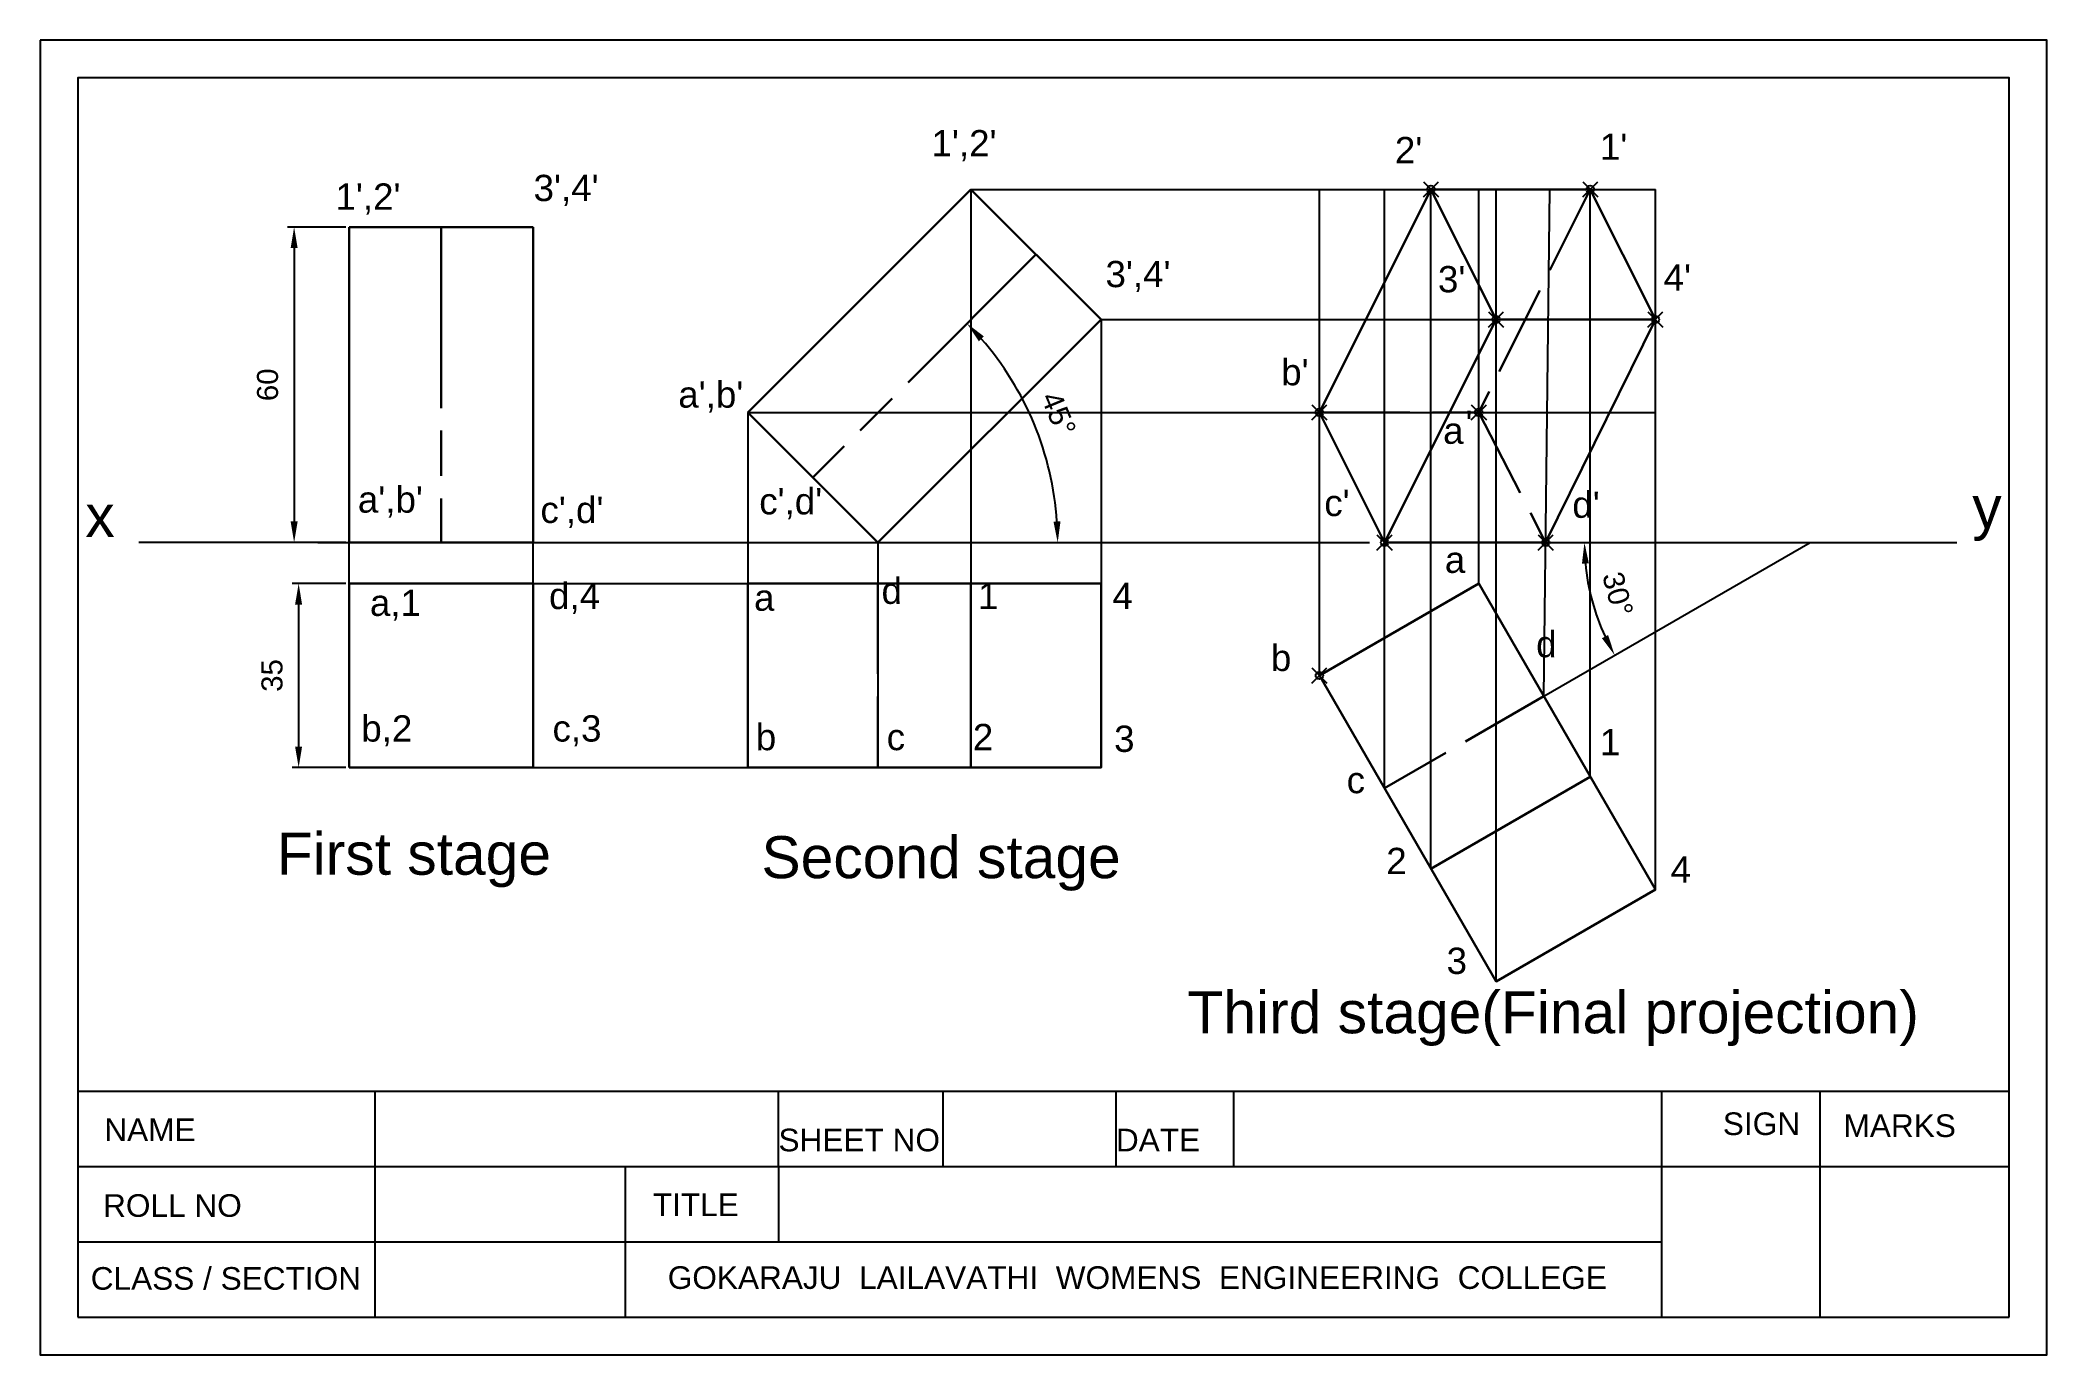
# Model space of a CAD drawing. Header units: millimetres. Extents: x 0 to 266, y 0 to 174.
import ezdxf

# ---------------------------------------------------------------- set-up
doc = ezdxf.new("R2010")
doc.units = ezdxf.units.MM
doc.header["$PDMODE"] = 35
doc.linetypes.add('ACAD_ISO02W100', pattern=[15, 12, -3])
doc.linetypes.add('ACAD_ISO08W100', pattern=[36, 24, -3, 6, -3])
doc.styles.get("Standard").update_dxf_attribs({"font": 'arial.ttf'})
doc.dimstyles.new('ISO-25', dxfattribs={"dimtxt": 4, "dimasz": 4, "dimexe": 1.25, "dimexo": 0.625, "dimgap": 3, "dimtad": 1, "dimtxsty": 'Standard', "dimcen": 2.5, "dimadec": 0, "dimazin": 0, "dimtfac": 1, "dimtmove": 0, "dimatfit": 3, "dimfxl": 1, "dimarcsym": 0})

# ---------------------------------------------------------------- blocks, each defined once
blk = doc.blocks.new('*D5')
at = {"color": 0, "lineweight": -2, "transparency": 16777216}
for p, q in [((40.56, 102.32), (33.41, 102.32)), ((34.29, 99.53), (34.29, 80.7)), ((40.56, 77.91), (33.41, 77.91))]:
    blk.add_line(p, q, dxfattribs=at)
at = {"color": 0, "transparency": 16777216}
for points in [[(33.82, 99.53), (34.75, 99.53), (34.29, 102.32)], [(33.82, 80.7), (34.75, 80.7), (34.29, 77.91)]]:
    blk.add_solid(points, dxfattribs=at)
at = {"layer": 'Defpoints', "color": 0, "transparency": 16777216}
for p in [(41, 102.32), (34.29, 77.91), (41, 77.91)]:
    blk.add_point(p, dxfattribs=at)
at = {"color": 0, "transparency": 16777216, "insert": (30.77, 90.12), "char_height": 2.789, "attachment_point": 5, "rotation": 90}
blk.add_mtext('35', dxfattribs=at)
blk = doc.blocks.new('*D6')
at = {"color": 0, "lineweight": -2, "transparency": 16777216}
for p, q in [((40.56, 149.6), (32.82, 149.6)), ((33.69, 146.81), (33.69, 110.55)), ((40.56, 107.76), (32.82, 107.76))]:
    blk.add_line(p, q, dxfattribs=at)
at = {"color": 0, "transparency": 16777216}
for points in [[(33.23, 146.81), (34.16, 146.81), (33.69, 149.6)], [(33.23, 110.55), (34.16, 110.55), (33.69, 107.76)]]:
    blk.add_solid(points, dxfattribs=at)
at = {"layer": 'Defpoints', "color": 0, "transparency": 16777216}
for p in [(41, 149.6), (33.69, 107.76), (41, 107.76)]:
    blk.add_point(p, dxfattribs=at)
at = {"color": 0, "transparency": 16777216, "insert": (30.18, 128.68), "char_height": 2.789, "attachment_point": 5, "rotation": 90}
blk.add_mtext('60', dxfattribs=at)
blk = doc.blocks.new('*D7')
at = {"color": 0, "lineweight": -2, "transparency": 16777216}
blk.add_arc((93.88, 107.76), 41.1, 3.8897, 41.1103, dxfattribs=at)
at = {"color": 0, "transparency": 16777216}
for points in [[(124.51, 134.46), (125.19, 135.1), (122.94, 136.82)], [(135.35, 110.56), (134.42, 110.53), (134.98, 107.76)]]:
    blk.add_solid(points, dxfattribs=at)
at = {"layer": 'Defpoints', "color": 0, "transparency": 16777216}
for p in [(132.1, 145.97), (133.58, 118.39), (102.51, 116.39), (36.86, 107.76), (176.33, 107.76)]:
    blk.add_point(p, dxfattribs=at)
at = {"color": 0, "lineweight": 25, "transparency": 16777216, "insert": (135.09, 124.83), "char_height": 2.789, "attachment_point": 5, "rotation": 292.5}
blk.add_mtext('45°', dxfattribs=at)
blk = doc.blocks.new('*D8')
at = {"color": 0, "lineweight": -2, "transparency": 16777216}
blk.add_arc((234.77, 107.76), 29.92, 185.3431, 204.6569, dxfattribs=at)
at = {"color": 0, "transparency": 16777216}
for points in [[(204.52, 104.95), (205.44, 104.99), (204.85, 107.76)], [(207.99, 95.49), (207.17, 95.06), (208.86, 92.8)]]:
    blk.add_solid(points, dxfattribs=at)
at = {"layer": 'Defpoints', "color": 0, "transparency": 16777216}
for p in [(178.33, 107.76), (234.77, 107.76), (254.25, 107.76), (205.3, 102.56), (199.47, 87.37)]:
    blk.add_point(p, dxfattribs=at)
at = {"color": 0, "lineweight": 25, "transparency": 16777216, "insert": (209.27, 100.92), "char_height": 2.789, "attachment_point": 5, "rotation": 285}
blk.add_mtext('30°', dxfattribs=at)
blk = doc.blocks.new('GOKARAJU3')
for p, q in [((5, 169.4), (5, 5)), ((261.19, 169.4), (5, 169.4)), ((261.19, 5), (261.19, 169.4)), ((5, 35), (261.19, 35)), ((44.39, 35), (44.39, 5)), ((97.94, 25), (97.94, 35)), ((119.76, 35), (119.76, 25)), ((142.7, 35), (142.7, 25)), ((158.32, 35), (158.32, 25)), ((215.08, 35), (215.08, 5)), ((236.07, 35), (236.07, 5)), ((5, 25), (261.19, 25)), ((77.59, 25), (77.59, 5)), ((97.94, 25), (97.94, 15)), ((5, 15), (215.08, 15)), ((5, 5), (261.19, 5))]:
    blk.add_line(p, q)
blk.add_lwpolyline([(0, 174.4), (0, 0), (266.19, 0), (266.19, 174.4)], close=True)
at = {"char_height": 3}
for s, width, insert, attachment_point in [('SIGN', 10.7612, (223.21, 32.16), 1), ('MARKS', 16.273, (239.22, 31.9), 1), ('NAME', 15.9424, (8.51, 31.36), 1), ('SHEET NO', 21.0026, (97.94, 30), 1), ('DATE', 14.9315, (142.7, 30), 1), ('ROLL NO', 20.6744, (8.35, 21.31), 1), ('TITLE', 14.1732, (81.27, 21.41), 1), ('CLASS / SECTION', 35.77, (6.71, 11.64), 1), ('GOKARAJU  LAILAVATHI  WOMENS  ENGINEERING  COLLEGE', 147.5066, (145.54, 10.23), 5)]:
    blk.add_mtext_dynamic_manual_height_columns(s, width=width, gutter_width=15, heights=[0], dxfattribs=dict(at, insert=insert, attachment_point=attachment_point))

msp = doc.modelspace()

# ---------------------------------------------------------------- linework, layer by layer
at = {"color": 18, "lineweight": 30, "true_color": 0x000000}
for p, q in [((93.8825, 125.0165), (123.4689, 154.6029)), ((123.4689, 154.6029), (140.7277, 137.3442)), ((184.4926, 154.6029), (169.6994, 125.0165)), ((205.6301, 154.6029), (184.4926, 154.6029)), ((193.122, 137.3442), (184.4926, 154.6029)), ((214.2595, 137.3442), (205.6301, 154.6029)), ((40.997, 107.7578), (40.997, 149.5993)), ((40.997, 149.5993), (65.4046, 149.5993)), ((65.4046, 149.5993), (65.4046, 107.7578)), ((140.7277, 137.3442), (111.1413, 107.7578)), ((193.122, 137.3442), (178.3288, 107.7578)), ((193.122, 137.3442), (214.2595, 137.3442)), ((199.7067, 107.7578), (214.2595, 137.3442)), ((93.8825, 125.0165), (111.1413, 107.7578)), ((169.6994, 125.0165), (178.3288, 107.7578)), ((40.997, 107.7578), (65.4046, 107.7578)), ((178.3288, 107.7578), (199.7067, 107.7578)), ((40.997, 102.3202), (40.997, 77.9126)), ((40.997, 102.3202), (65.4046, 102.3202)), ((65.4046, 102.3202), (65.4046, 77.9126)), ((123.4689, 102.3202), (123.4689, 77.9126)), ((40.997, 77.9126), (65.4046, 77.9126)), ((205.6301, 76.6975), (184.4926, 64.4937))]:
    msp.add_line(p, q, dxfattribs=at)
at = {"color": 18, "true_color": 0x000000}
for p, q in [((123.4689, 154.6029), (123.4689, 77.9126)), ((123.4689, 154.6029), (214.2595, 154.6029)), ((169.6994, 90.1163), (169.6994, 154.6029)), ((178.3288, 75.1698), (178.3288, 154.6029)), ((184.4926, 64.4937), (184.4926, 154.6029)), ((190.8369, 102.3201), (190.8369, 154.6029)), ((193.122, 49.5472), (193.122, 154.6029)), ((199.4663, 87.3735), (200.2592, 154.6029)), ((205.6301, 76.6975), (205.6301, 154.6029)), ((214.2595, 61.751), (214.2595, 154.6029)), ((140.7277, 137.3442), (140.7277, 77.9126)), ((140.7277, 137.3442), (214.2595, 137.3442)), ((93.8825, 125.0165), (93.8825, 77.9126)), ((93.8825, 125.0165), (214.2595, 125.0165)), ((36.8564, 107.7578), (176.3281, 107.7578)), ((40.997, 102.3202), (40.997, 107.7578)), ((65.4046, 102.3202), (65.4046, 107.7578)), ((111.1413, 107.7578), (111.1413, 77.9126)), ((170.4238, 107.7578), (170.4238, 107.7578)), ((178.3288, 107.7578), (199.7067, 107.7578)), ((65.4046, 102.3202), (140.7277, 102.3202)), ((65.4046, 77.9126), (140.7277, 77.9126))]:
    msp.add_line(p, q, dxfattribs=at)
at = {"color": 18, "linetype": 'ACAD_ISO02W100', "lineweight": 30, "true_color": 0x000000}
for p, q in [((205.6301, 154.6029), (190.8369, 125.0165)), ((169.6994, 125.0165), (190.8369, 125.0165)), ((190.8369, 125.0165), (199.7067, 107.7578)), ((111.1413, 102.3202), (111.1413, 77.9126)), ((199.4663, 87.3735), (178.3288, 75.1698))]:
    msp.add_line(p, q, dxfattribs=at)
at = {"color": 18, "linetype": 'ACAD_ISO08W100', "lineweight": 30, "true_color": 0x000000}
for p, q in [((53.2008, 149.5993), (53.2008, 107.7578)), ((132.0983, 145.9736), (102.5119, 116.3871))]:
    msp.add_line(p, q, dxfattribs=at)
at = {"color": 18, "lineweight": 25, "true_color": 0x000000}
for p, q in [((32.8216, 107.7578), (13.0737, 107.7578)), ((178.3288, 107.7578), (254.2492, 107.7578)), ((199.4663, 87.3735), (234.7728, 107.7578)), ((199.7067, 107.7578), (254.2492, 107.7578))]:
    msp.add_line(p, q, dxfattribs=at)
at = {"linetype": 'Continuous'}
msp.add_lwpolyline([(5, 35), (261.1901, 35), (261.1901, 169.4), (5, 169.4)], close=True, dxfattribs=at)
at = {"color": 18, "lineweight": 30, "true_color": 0x000000}
for points in [[(93.8825, 102.3202), (93.8825, 77.9126), (140.7277, 77.9126), (140.7277, 102.3202), (93.8825, 102.3202)], [(190.8369, 102.3201), (169.6994, 90.1163), (193.122, 49.5472), (214.2595, 61.751), (190.8369, 102.3201)]]:
    msp.add_lwpolyline(points, dxfattribs=at)
at = {"color": 18, "true_color": 0x000000}
for p in [(184.4926, 154.6029), (205.6301, 154.6029), (193.122, 137.3442), (214.2595, 137.3442), (169.6994, 125.0165), (190.8369, 125.0165), (178.3288, 107.7578), (199.7067, 107.7578), (169.6994, 90.1163)]:
    msp.add_point(p, dxfattribs=at)

# ---------------------------------------------------------------- block references
msp.add_blockref('GOKARAJU3', (0, 0))

# ---------------------------------------------------------------- texts
at = {"color": 18, "lineweight": 25, "true_color": 0x000000}
for s, height, p in [("1',2'", 3.48679, (118.2387, 158.9837)), ("2'", 3.48679, (179.7072, 158.0704)), ("1'", 3.48679, (206.8996, 158.5271)), ("1',2'", 3.48679, (39.1751, 151.9057)), ("3',4'", 3.48679, (65.4534, 153.0473)), ("3',4'", 3.48679, (141.318, 141.6311)), ("3'", 3.48679, (185.4199, 140.9461)), ("4'", 3.48679, (215.3544, 141.1744)), ("b'", 3.48679, (164.6257, 128.6166)), ("a',b'", 3.48679, (84.6481, 125.6484)), ("'", 3.4868, (189.076, 121.7668)), ('a', 3.4868, (186.1054, 120.8535)), ("a',b'", 3.48679, (42.1457, 111.7206)), ("c',d'", 3.48679, (95.3879, 111.4922)), ("c'", 3.48679, (170.3384, 111.2639)), ("d'", 3.48679, (203.2435, 111.0356)), ('x', 5.5789, (5.9956, 108.4985)), ("c',d'", 3.48679, (66.3675, 110.3506)), ('y', 5.5789, (256.2977, 109.6416)), ('a', 3.4868, (186.334, 103.7292)), ('a,1', 3.48679, (43.7452, 98.0211)), ('d,4', 3.48679, (67.51, 98.9344)), ('a', 3.4868, (94.7024, 98.7061)), ('d', 3.4868, (111.612, 99.6194)), ('1', 3.4868, (124.4084, 98.9344)), ('4', 3.4868, (142.232, 98.9344)), ('d', 3.4868, (198.4449, 92.5413)), ('b', 3.4868, (163.2547, 90.7147)), ('b,2', 3.48679, (42.6027, 81.3534)), ('c,3', 3.48679, (67.967, 81.3534)), ('b', 3.4868, (94.9309, 80.2118)), ('c', 3.4868, (112.2975, 80.2118)), ('2', 3.4868, (123.7229, 80.2118)), ('3', 3.4868, (142.4605, 79.9835)), ('1', 3.4868, (206.8996, 79.5268)), ('c', 3.4868, (173.309, 74.5037)), ('First stage', 5.578868, (31.3918, 63.6905)), ('Second stage', 5.578868, (95.6834, 63.2333)), ('2', 3.4868, (178.5647, 63.7724)), ('4', 3.4868, (216.2684, 62.6308)), ('3', 3.4868, (186.5625, 50.5296)), ('Third stage(Final projection)', 5.578868, (152.1958, 42.6582))]:
    msp.add_text(s, height=height, dxfattribs=at).set_placement(p)
at = {"color": 18, "true_color": 0x000000}
for s in ['b,2', 'c,3', 'a,1', 'd,4', "a',b'", "c',d'", "1',2'", "3',4'", "a',b'", "c',d'", "1',2'", "3',4'", 'a', 'b', 'c', 'd', '1', '2', '3', '4', 'a', 'b', 'c', 'd', '1', '2', '4', '3']:
    msp.add_text(s, height=1.4210854715202e-13, rotation=270, dxfattribs=at).set_placement((36.9875, 77.9126))

# ---------------------------------------------------------------- dimensions: what is measured, and where the dimension line sits
for base, p1, p2, picture, middle in [((33.6933, 107.7578), (40.997, 149.5993), (40.997, 107.7578), '*D6', (30.1771, 128.6785)), ((34.2855, 77.9126), (40.997, 102.3202), (40.997, 77.9126), '*D5', (30.7683, 90.1164))]:
    dim = msp.add_linear_dim(base=base, p1=p1, p2=p2, angle=90, dimstyle='ISO-25', override={"dimscale": 0.697359, "dimlfac": 1.433983}, dxfattribs=at)
    dim.commit()
    dim.dimension.update_dxf_attribs({"geometry": picture, "text_midpoint": middle})
at = {"color": 18, "lineweight": 25, "true_color": 0x000000}
for base, line1, line2, picture, middle in [((133.5789, 118.3944), ((36.8564, 107.7578), (176.3281, 107.7578)), ((132.0983, 145.9736), (102.5119, 116.3871)), '*D7', (135.0943, 124.8282)), ((205.3046, 102.5617), ((199.4663, 87.3735), (234.7728, 107.7578)), ((178.3288, 107.7578), (254.2492, 107.7578)), '*D8', (209.267, 100.9235))]:
    dim = msp.add_angular_dim_2l(base=base, line1=line1, line2=line2, dimstyle='ISO-25', override={"dimscale": 0.697359, "dimlfac": 1.433983}, dxfattribs=at)
    dim.commit()
    dim.dimension.update_dxf_attribs({"geometry": picture, "text_midpoint": middle})

doc.saveas('drawing.dxf')
